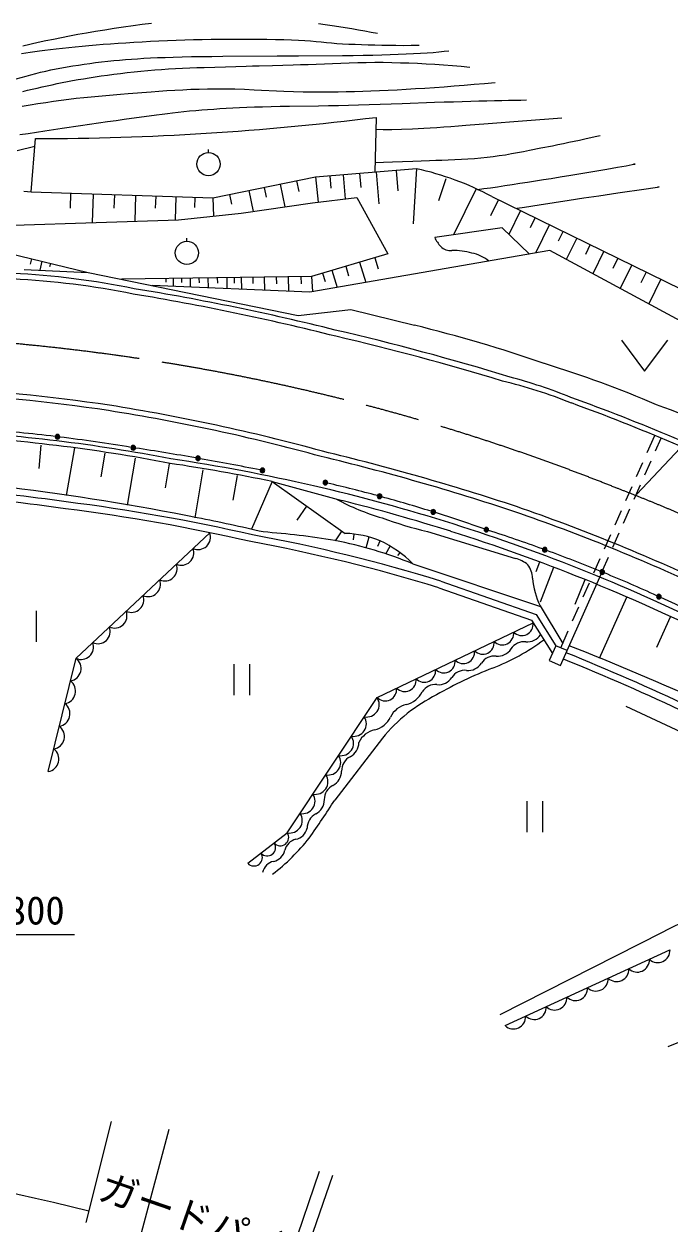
# Model space of a CAD drawing. Units: millimetres, scale not verified. Extents: x 40000 to 680000, y 20000 to 380000.
# Drawn here: x 222917 to 264665, y 263208 to 340762 of the extents above; entities that cross this region are included whole.
import ezdxf
from ezdxf.enums import TextEntityAlignment as Align

# ---------------------------------------------------------------- set-up
doc = ezdxf.new("R2010")
doc.units = ezdxf.units.MM
doc.header["$LTSCALE"] = 1000
doc.linetypes.add('CHAIN', pattern=[18.5, 12, -1.5, 3.5, -1.5])
for name, color, linetype, lineweight in [('M-BGD', 7, 'Continuous', 25), ('M-BMK', 2, 'CHAIN', 13), ('M-STR-HTXT', 7, 'Continuous', 13)]:
    doc.layers.add(name, color=color, linetype=linetype, lineweight=lineweight)
doc.styles.add('ＭＳ ゴシック', font='')
doc.styles.get('ＭＳ ゴシック').set_extended_font_data('MS Gothic')

msp = doc.modelspace()

# ---------------------------------------------------------------- hatches: boundary and pattern name
at = {"layer": 'M-BGD'}
for points in [[(225230, 314084, 1), (224930, 314084, 0.41421), (225080, 313934, 0.41421)], [(230130, 313377, 0.41421), (229980, 313527, 0.41421), (229830, 313377, 1)], [(234311, 312694, 1), (234011, 312694, 0.41422), (234161, 312544, 0.41422)], [(238475, 311911, 0.41422), (238325, 312061, 0.41422), (238175, 311911, 1)], [(242541, 311123, 0.99999), (242241, 311123, 0.99999)], [(246047, 310243, 1), (245747, 310243, 0.41421), (245897, 310093, 0.41421)], [(249517, 309229, 0.41422), (249367, 309379, 0.41422), (249217, 309229, 1)], [(252945, 308082, 1), (252645, 308082, 1)], [(256718, 306787, 0.41421), (256568, 306937, 0.41421), (256418, 306787, 1)], [(260437, 305343, 0.99999), (260137, 305343, 0.99999)], [(264096, 303753, 1), (263796, 303753, 0.41421), (263946, 303603, 0.41421)]]:
    msp.add_hatch(color=256, dxfattribs=at).paths.add_polyline_path(points)

# ---------------------------------------------------------------- linework, layer by layer
for p, q in [((245671, 334729), (245579, 331192)), ((223372, 329907), (223663, 333356)), ((234840, 332457), (234840, 332657)), ((241748, 330879), (248283, 331413)), ((245680, 331200), (245848, 329143)), ((246959, 331305), (247068, 329973)), ((248283, 331413), (248061, 327838)), ((235117, 329518), (241748, 330879)), ((239786, 328952), (239486, 330415)), ((240692, 329940), (240550, 330633)), ((241748, 330879), (241934, 329258)), ((242681, 330955), (242747, 330151)), ((243539, 331025), (243667, 329456)), ((244609, 331113), (244683, 330206)), ((250186, 330763), (249711, 329332)), ((223372, 329907), (235117, 329518)), ((225922, 329825), (225891, 328851)), ((227381, 329774), (227322, 327925)), ((228757, 329729), (228729, 328853)), ((230132, 329683), (230079, 328017)), ((231428, 329640), (231403, 328855)), ((236352, 329109), (236222, 329745)), ((237752, 328652), (237475, 330002)), ((238587, 329562), (238456, 330203)), ((252133, 330116), (250674, 327138)), ((253141, 329615), (268234, 322231)), ((232725, 329597), (232677, 328104)), ((233948, 329557), (233928, 328905)), ((235117, 329518), (235170, 328342)), ((253573, 329411), (253062, 328367)), ((255013, 328706), (254257, 327162)), ((255941, 328251), (255621, 327599)), ((215871, 327405), (227062, 324708)), ((253817, 327582), (249460, 326967)), ((255588, 325894), (253817, 327582)), ((256869, 327797), (255970, 325960)), ((257754, 327363), (257446, 326736)), ((233446, 326718), (233446, 326918)), ((258638, 326930), (257963, 325550)), ((259513, 326502), (259199, 325861)), ((260388, 326073), (259679, 324626)), ((223392, 325593), (223307, 325237)), ((224076, 325428), (223936, 324848)), ((224630, 325294), (224573, 325058)), ((243707, 325107), (243894, 324491)), ((244602, 325371), (245000, 324057)), ((245590, 325656), (245805, 324947)), ((261292, 325630), (260963, 324958)), ((262197, 325187), (261454, 323671)), ((222917, 324886), (227062, 324708)), ((227062, 324708), (240641, 321923)), ((232079, 324312), (232082, 324080)), ((232549, 324319), (232557, 323804)), ((233098, 324327), (233103, 324054)), ((233648, 324335), (233656, 323758)), ((234225, 324344), (234230, 324039)), ((234803, 324353), (234812, 323710)), ((235410, 324362), (235415, 324023)), ((236018, 324371), (236029, 323660)), ((236018, 324371), (236029, 323660)), ((236490, 324378), (236495, 324009)), ((236961, 324385), (236973, 323620)), ((237703, 324396), (237709, 323993)), ((238444, 324408), (238457, 323559)), ((239222, 324419), (239228, 323973)), ((239999, 324431), (240013, 323494)), ((240813, 324443), (240821, 323962)), ((241496, 324453), (241558, 323468)), ((242215, 324666), (242378, 324129)), ((242813, 324843), (243150, 323731)), ((263133, 324729), (262787, 324024)), ((264068, 324271), (263291, 322683)), ((240641, 321923), (244042, 322312)), ((244042, 322312), (248155, 321291)), ((263195, 313066), (263683, 314167)), ((223999, 313539), (223878, 312030)), ((226171, 313366), (225648, 310288)), ((263733, 313169), (264098, 313994)), ((228135, 313032), (227876, 311505)), ((230100, 312698), (229585, 309670)), ((232291, 312326), (232030, 310790)), ((234483, 311953), (233953, 308838)), ((262506, 311512), (262911, 312426)), ((263044, 311615), (263449, 312529)), ((236685, 311579), (236415, 309987)), ((238958, 311190), (237610, 308108)), ((238958, 311190), (243447, 309962)), ((238958, 311190), (243677, 307844)), ((261817, 309957), (262222, 310872)), ((262355, 310061), (262760, 310975)), ((241175, 309601), (240548, 308706)), ((261128, 308403), (261533, 309317)), ((261666, 308507), (262071, 309421)), ((243462, 307997), (243018, 307364)), ((248985, 307964), (254678, 306217)), ((244208, 307429), (244254, 307799)), ((245021, 306906), (245215, 307609)), ((245780, 307011), (245945, 307360)), ((260439, 306849), (260844, 307763)), ((260977, 306952), (261382, 307867)), ((246295, 306520), (246591, 307014)), ((247080, 306403), (247221, 306592)), ((248044, 305879), (256296, 303127)), ((256022, 305369), (256256, 305994)), ((257142, 305642), (256277, 303404)), ((259750, 305295), (260156, 306209)), ((260328, 305488), (260694, 306312)), ((258012, 300263), (260208, 305216)), ((258537, 303265), (259179, 304859)), ((249722, 304327), (255720, 302225)), ((249862, 304755), (256018, 302597)), ((259062, 303741), (259467, 304655)), ((261859, 303698), (260087, 299747)), ((223709, 302828), (223709, 300828)), ((256018, 302597), (257280, 300583)), ((256271, 303169), (257729, 300734)), ((258373, 302187), (258778, 303101)), ((255720, 302225), (257062, 300083)), ((264674, 302436), (263795, 300476)), ((257601, 300445), (258089, 301547)), ((236482, 299385), (236482, 297385)), ((237482, 299385), (237482, 297385)), ((266348, 294540), (261838, 296644)), ((246082, 294616), (242994, 290602)), ((255420, 290530), (255420, 288530)), ((256420, 290530), (256420, 288530)), ((264163, 282040), (253662, 276732)), ((254005, 276034), (264665, 280931)), ((269142, 276540), (264531, 274666))]:
    msp.add_line(p, q, dxfattribs=at)
for points in [[(222847, 339361), (223826, 339578), (224324, 339686), (224829, 339793), (225343, 339898), (225867, 340000), (226404, 340098), (226960, 340195), (227540, 340292), (228136, 340388), (228742, 340483), (229353, 340576), (229961, 340665), (230562, 340749), (231149, 340827)], [(241950, 340797), (242388, 340737), (242823, 340673), (243255, 340607), (243683, 340538), (244107, 340468), (244528, 340395), (244943, 340321), (245355, 340245), (245762, 340168)], [(222747, 338858), (223033, 338904), (223321, 338946), (223617, 338986), (223928, 339025), (224260, 339066), (224620, 339110), (225003, 339155), (225400, 339200), (225810, 339244), (226233, 339288), (226668, 339330), (227114, 339372), (227572, 339411), (228039, 339450), (228517, 339486), (229003, 339520), (229502, 339552), (230017, 339584), (230545, 339615), (231084, 339644), (231632, 339671), (232187, 339696), (232747, 339719), (233309, 339739), (233872, 339755), (234434, 339768), (235006, 339778), (235598, 339785), (236203, 339789), (236814, 339790), (237424, 339788), (238025, 339784), (238610, 339778), (239172, 339768), (239704, 339757), (240199, 339743), (240649, 339725), (241059, 339700), (241436, 339672), (241790, 339641), (242129, 339608), (242461, 339574), (242797, 339542), (243144, 339512), (243510, 339487), (243905, 339466), (244319, 339449), (244738, 339433), (245162, 339419), (245594, 339407), (246036, 339397), (246489, 339390), (246954, 339385), (247435, 339383), (247932, 339385), (248447, 339390)], [(222421, 337224), (223046, 337399), (223357, 337484), (223672, 337567), (223991, 337646), (224319, 337723), (224657, 337795), (225003, 337863), (225353, 337928), (225707, 337991), (226065, 338052), (226428, 338109), (226796, 338164), (227169, 338216), (227548, 338265), (227934, 338311), (228325, 338354), (228715, 338393), (229096, 338430), (229476, 338463), (229859, 338493), (230252, 338520), (230660, 338545), (231089, 338568), (231545, 338589), (232033, 338608), (232560, 338626), (233131, 338642), (233743, 338654), (234391, 338663), (235065, 338671), (235760, 338677), (239275, 338702), (239960, 338707), (240663, 338712), (243502, 338726), (244182, 338732), (244836, 338740), (245455, 338752), (246034, 338766), (246579, 338784), (247103, 338803), (247605, 338824), (248083, 338848), (248537, 338873), (248963, 338900), (249362, 338930), (249731, 338963), (250068, 338998), (250374, 339036)], [(222838, 336398), (223141, 336476), (223448, 336552), (223761, 336626), (224081, 336699), (224406, 336769), (224730, 336839), (225056, 336908), (225386, 336975), (225720, 337041), (226061, 337105), (226409, 337168), (226767, 337229), (227135, 337289), (227515, 337346), (227908, 337403), (228314, 337459), (228731, 337514), (229158, 337567), (229592, 337618), (230031, 337668), (230475, 337714), (230920, 337757), (231367, 337797), (231812, 337832), (232259, 337863), (232712, 337889), (233170, 337912), (233631, 337930), (234094, 337947), (234558, 337961), (235937, 338001), (237264, 338044), (237691, 338056), (238114, 338068), (238966, 338091), (240306, 338126), (240784, 338139), (241279, 338155), (241789, 338174), (243386, 338239), (243933, 338258), (244484, 338274), (245037, 338285), (245589, 338289), (246138, 338286), (246687, 338276), (247240, 338263), (247795, 338245), (248353, 338223), (248914, 338197), (249475, 338165), (250038, 338128), (250602, 338086), (251166, 338038), (251731, 337983)], [(222800, 335459), (223311, 335542), (223820, 335621), (224326, 335697), (224828, 335769), (225325, 335837), (225815, 335901), (226298, 335959), (226775, 336013), (227249, 336062), (227721, 336108), (228195, 336152), (228671, 336192), (229151, 336231), (229639, 336269), (231136, 336382), (231639, 336419), (232144, 336454), (232655, 336487), (233173, 336516), (233700, 336541), (234237, 336561), (234786, 336575), (235349, 336582), (235932, 336579), (236537, 336566), (237158, 336545), (237791, 336518), (239708, 336428), (240336, 336404), (240950, 336386), (241545, 336377), (242118, 336375), (242673, 336378), (243214, 336383), (243747, 336392), (244275, 336405), (244805, 336421), (245340, 336440), (245885, 336463), (246445, 336488), (247025, 336517), (247620, 336549), (248221, 336585), (248829, 336624), (249445, 336666), (250071, 336711), (250708, 336760), (251355, 336812), (252014, 336867), (252687, 336925), (253374, 336987)], [(222640, 333612), (223179, 333696), (223718, 333779), (224257, 333860), (225381, 334027), (226561, 334200), (227154, 334287), (227741, 334372), (228314, 334454), (228865, 334532), (229389, 334605), (231488, 334895), (231838, 334942), (232181, 334986), (232524, 335027), (232874, 335067), (233237, 335105), (233621, 335142), (234014, 335177), (234401, 335210), (234786, 335240), (235175, 335268), (235571, 335294), (235979, 335318), (236402, 335341), (236846, 335362), (237315, 335382), (237812, 335401), (238340, 335418), (238895, 335431), (239473, 335442), (240072, 335452), (241951, 335477), (242595, 335487), (243240, 335499), (243885, 335515), (244544, 335533), (245230, 335554), (245934, 335578), (247363, 335628), (249435, 335701), (250073, 335723), (250670, 335741), (251788, 335774), (252319, 335789), (252831, 335802), (253321, 335815), (253787, 335826), (254228, 335836), (254642, 335844), (255028, 335850), (255383, 335855)], [(245651, 333963), (246131, 333950), (246691, 333951), (247322, 333965), (248014, 333991), (248761, 334026), (249162, 334049), (249590, 334077), (250041, 334108), (250508, 334142), (250986, 334179), (251470, 334217), (252906, 334331), (255136, 334505), (257668, 334707)], [(245595, 331811), (246141, 331828), (246736, 331846), (247374, 331866), (248051, 331891), (249133, 331937), (249523, 331952), (249925, 331966), (250339, 331982), (250759, 331999), (251182, 332019), (251606, 332043), (252026, 332072), (252439, 332106), (252842, 332148), (253239, 332197), (253634, 332254), (254027, 332317), (254419, 332385), (254808, 332457), (255194, 332531), (255576, 332606), (256328, 332756), (257061, 332899), (257421, 332971), (257778, 333044), (258131, 333118), (258480, 333191), (258825, 333265), (259166, 333339), (259834, 333485), (260162, 333557)], [(222470, 332591), (223621, 332859)], [(252232, 330070), (252634, 330124), (253062, 330184), (253512, 330249), (253981, 330319), (254465, 330391), (254960, 330467), (255464, 330545), (255972, 330625), (256481, 330706), (256988, 330788), (257567, 330882), (258264, 330997), (259030, 331125), (259818, 331258), (260579, 331387), (261267, 331505), (261832, 331602), (262228, 331672), (262405, 331705), (262316, 331694)], [(222904, 329955), (223142, 329930), (223372, 329907)], [(254788, 328860), (255253, 328933), (256206, 329081), (257176, 329230), (258142, 329377), (259088, 329520), (260056, 329665), (261293, 329849), (263116, 330116), (263559, 330181), (263856, 330223), (263967, 330239), (263854, 330221)], [(222257, 327757), (232897, 328097), (236954, 328534), (241569, 329215), (244435, 329555)], [(244435, 329555), (246427, 325911), (241496, 324453), (229207, 324268)], [(278250, 314929), (266448, 320984), (256902, 326121), (241379, 323437), (231194, 323861)], [(261525, 320332), (263025, 318332), (264525, 320332)], [(224484, 292453), (226278, 299768), (234920, 307887)], [(237381, 286524), (239931, 288489), (245733, 297239), (255820, 302065)]]:
    msp.add_lwpolyline(points, dxfattribs=at)
for points in [[(225230, 314084, 1), (224930, 314084, 0.41421), (225080, 313934, 0.41421)], [(230130, 313377, 0.41421), (229980, 313527, 0.41421), (229830, 313377, 1)], [(234311, 312694, 1), (234011, 312694, 0.41422), (234161, 312544, 0.41422)], [(238475, 311911, 0.41422), (238325, 312061, 0.41422), (238175, 311911, 1)], [(242541, 311123, 0.99999), (242241, 311123, 0.99999)], [(246047, 310243, 1), (245747, 310243, 0.41421), (245897, 310093, 0.41421)], [(249517, 309229, 0.41422), (249367, 309379, 0.41422), (249217, 309229, 1)], [(252945, 308082, 1), (252645, 308082, 1)], [(256718, 306787, 0.41421), (256568, 306937, 0.41421), (256418, 306787, 1)], [(260437, 305343, 0.99999), (260137, 305343, 0.99999)], [(264096, 303753, 1), (263796, 303753, 0.41421), (263946, 303603, 0.41421)]]:
    msp.add_lwpolyline(points, format="xyb", close=True, dxfattribs=at)
msp.add_lwpolyline([(258012, 300263), (257280, 300583), (256858, 299617), (257591, 299297)], close=True, dxfattribs=at)
for centre in [(234840, 331707), (233446, 325968)]:
    msp.add_circle(centre, 750, dxfattribs=at)
for centre, radius, start, end in [((223559, 512174), 178818, 270.03351, 277.10341), ((244147, 312771), 19095, 61.89969, 77.49136), ((251479, 327896), 2222, 204.72188, 222.82184), ((250450, 326945), 821, 222.94988, 278.82417), ((250469, 320449), 5685, 75.79911, 88.92775), ((251344, 323494), 2522, 50.44384, 78.08456), ((219462, 271686), 53032, 78.49716, 87.0564), ((219529, 271672), 52682, 78.5619, 87.10905), ((204745, 167605), 158084, 75.98598, 80.79328), ((204356, 167669), 157734, 75.79316, 80.65244), ((226483, 232479), 91418, 70.80253, 76.28669), ((205338, 158351), 166942, 72.93614, 76.95257), ((205246, 158336), 166592, 73.04367, 76.87742), ((235841, 251191), 70721, 66.72737, 72.97743), ((210960, 199381), 118042, 81.48751, 87.18602), ((246102, 285614), 32990, 68.30969, 76.44976), ((245763, 285723), 33340, 67.97332, 75.119), ((210960, 199381), 117692, 81.48818, 87.1834), ((212458, 190244), 134431, 63.97603, 70.07681), ((208783, 191618), 125696, 74.62037, 81.03077), ((208783, 191618), 126046, 74.62294, 81.0314), ((212282, 190330), 134081, 63.89034, 69.92988), ((245280, 263846), 55488, 61.9631, 70.52151), ((211981, 206577), 107734, 79.0973, 87.0072), ((211981, 206577), 108034, 79.10065, 87.00651), ((211310, 201420), 113503, 83.10746, 85.45533), ((211310, 201420), 113503, 80.60815, 82.95602), ((203855, 140209), 175128, 80.08387, 81.37175), ((214776, 194609), 119363, 72.50593, 81.50483), ((203855, 140209), 175128, 78.69784, 79.98572), ((205792, 161827), 155295, 71.66859, 76.47177), ((205792, 161827), 155645, 71.66776, 76.46969), ((214776, 194609), 119063, 78.28143, 81.50786), ((201478, 138901), 172677, 81.95363, 86.84828), ((221320, 219736), 93784, 74.89937, 76.92452), ((201478, 138901), 172227, 81.95249, 86.84985), ((201314, 143754), 168327, 78.76239, 82.93613), ((210359, 188495), 122342, 77.09942, 82.82104), ((250666, 324147), 15989, 241.81398, 253.23088), ((214776, 194609), 118863, 72.50607, 76.04203), ((221320, 219736), 93784, 72.69094, 74.71609), ((213768, 191037), 125419, 64.79966, 70.92935), ((210359, 188495), 121892, 77.09489, 82.82264), ((206310, 169875), 141733, 76.92441, 78.68549), ((255215, 334236), 27001, 250.1648, 256.66052), ((221320, 219736), 93784, 70.48251, 72.50766), ((213768, 191037), 125069, 64.79856, 70.92832), ((234673, 256590), 51476, 80.68225, 85.87569), ((214298, 193529), 120036, 63.68409, 72.44341), ((214298, 193529), 120536, 63.68325, 72.44354), ((222020, 212257), 100645, 70.00921, 72.10973), ((234175, 307598), 799, 245.20426, 21.22535), ((218239, 202343), 106733, 72.84477, 79.55869), ((218239, 202343), 107183, 72.84023, 79.55352), ((237436, 279615), 28326, 68.00681, 78.65657), ((243443, 301179), 6670, 68.07446, 87.98859), ((242728, 300575), 7509, 44.93856, 64.73714), ((233095, 306583), 799, 245.20426, 21.22535), ((222020, 212257), 100645, 67.73792, 69.83843), ((232014, 305568), 799, 245.20426, 21.22535), ((254290, 304470), 1790, 48.68761, 77.48387), ((254395, 304937), 1388, 0.13952, 39.16813), ((230934, 304553), 799, 245.20426, 21.22535), ((260689, 305338), 4922, 184.63204, 206.15302), ((222020, 212257), 100645, 65.46662, 67.56714), ((229854, 303538), 799, 245.20426, 21.22535), ((219340, 203658), 109585, 63.76377, 65.90236), ((228773, 302523), 799, 245.20426, 21.22535), ((227693, 301508), 799, 245.20426, 21.22535), ((255087, 301979), 738, 224.40925, 6.73413), ((248273, 311918), 13700, 291.00665, 306.94429), ((253826, 301376), 738, 224.40925, 6.73413), ((255449, 301844), 1015, 264.19427, 327.29286), ((226613, 300493), 799, 245.20426, 21.22535), ((251304, 300169), 738, 224.40925, 6.73413), ((252565, 300772), 738, 224.40925, 6.73413), ((253536, 300921), 1015, 264.19427, 327.29286), ((255243, 299825), 1015, 84.19427, 147.29286), ((194385, 137618), 174992, 65.46154, 68.62924), ((225790, 299112), 817, 279.06484, 53.38067), ((250043, 299566), 738, 224.40925, 6.73413), ((251622, 299999), 1015, 264.19427, 327.29286), ((253330, 298902), 1015, 84.19427, 147.29286), ((200157, 157422), 153518, 64.67608, 67.9518), ((200157, 157422), 153968, 64.67538, 67.9518), ((248783, 298962), 738, 224.40925, 6.73413), ((262656, 274696), 26204, 111.18892, 119.9427), ((251417, 297980), 1015, 84.19427, 147.29286), ((225432, 297649), 817, 279.06484, 53.38067), ((246261, 297756), 738, 224.40925, 6.73413), ((247522, 298359), 738, 224.40925, 6.73413), ((249504, 297057), 1015, 84.19427, 147.29286), ((249709, 299076), 1015, 264.19427, 327.29286), ((245059, 296786), 812, 259.06492, 33.83824), ((254406, 287764), 10781, 116.61443, 140.53863), ((247291, 298255), 1507, 282.87701, 334.4426), ((225073, 296186), 817, 279.06484, 53.38067), ((247962, 295318), 1507, 102.87701, 154.4426), ((244230, 295536), 812, 259.06492, 33.83824), ((245244, 296618), 1507, 282.87701, 334.4426), ((224714, 294723), 817, 279.06484, 53.38067), ((243401, 294286), 812, 259.06492, 33.83824), ((245915, 293680), 1507, 102.87701, 154.4426), ((243510, 294331), 1046, 297.82683, 359.96167), ((224355, 293260), 817, 279.06484, 53.38067), ((242572, 293037), 812, 259.06492, 33.83824), ((244486, 292481), 1046, 117.82683, 179.96167), ((242395, 292482), 1046, 297.82683, 359.96167), ((241743, 291787), 812, 259.06492, 33.83824), ((240914, 290537), 812, 259.06492, 33.83824), ((243371, 290633), 1046, 117.82683, 179.96167), ((182859, 329048), 71374, 325.04332, 327.40828), ((241280, 290634), 1046, 297.82683, 359.96167), ((240086, 289287), 812, 259.06492, 33.83824), ((242256, 288785), 1046, 117.82683, 179.96167), ((240301, 288983), 931, 281.78093, 347.75135), ((238633, 287536), 538, 221.66118, 33.57755), ((230167, 297116), 14336, 307.93596, 321.30684), ((239483, 288191), 538, 221.66118, 33.57755), ((240681, 287161), 931, 101.78093, 167.75135), ((237783, 286881), 538, 221.66118, 33.57755), ((238862, 287556), 931, 281.78093, 347.75135), ((239242, 285734), 931, 101.78093, 167.75135), ((284853, 243015), 44171, 109.22773, 117.93094), ((263879, 280886), 788, 226.09222, 3.2559), ((262546, 280274), 788, 226.09222, 3.2559), ((261214, 279662), 788, 226.09222, 3.2559), ((258549, 278438), 788, 226.09222, 3.2559), ((259881, 279050), 788, 226.09222, 3.2559), ((257216, 277826), 788, 226.09222, 3.2559), ((255884, 277213), 788, 226.09222, 3.2559), ((254551, 276601), 788, 226.09222, 3.2559)]:
    msp.add_arc(centre, radius, start, end, dxfattribs=at)
at = {"layer": 'M-BMK'}
for centre, radius, start, end in [((209502, 180755), 139940, 81.67359, 97.97164), ((210095, 183283), 137354, 68.17025, 81.76595), ((215397, 192162), 127151, 65.92009, 68.90004)]:
    msp.add_arc(centre, radius, start, end, dxfattribs=at)
at = {"layer": 'M-STR-HTXT'}
for p, q in [((228542, 269835), (226915, 263301)), ((232283, 269325), (230486, 262621)), ((242000, 266604), (239546, 259463)), ((242850, 266337), (240372, 259123))]:
    msp.add_line(p, q, dxfattribs=at)
for points in [[(262513, 310377), (281452, 330468), (312702, 330468)], [(175564, 315012), (192434, 281914), (226184, 281914)]]:
    msp.add_lwpolyline(points, dxfattribs=at)
msp.add_arc((187338, 105632), 163323, 75.90965, 89.10176, dxfattribs=at)

# ---------------------------------------------------------------- texts
at = {"layer": 'M-STR-HTXT', "style": 'ＭＳ ゴシック'}
msp.add_text('\u3000ヒューム管\u3000L=14.9 φ=800', height=1833, dxfattribs=at).set_placement((192434, 282014), align=Align.BOTTOM_LEFT)
msp.add_text('ガードパイプ', height=1833, rotation=340.946, dxfattribs=at).set_placement((234502, 261885), align=Align.BOTTOM_CENTER)

doc.saveas('drawing.dxf')
